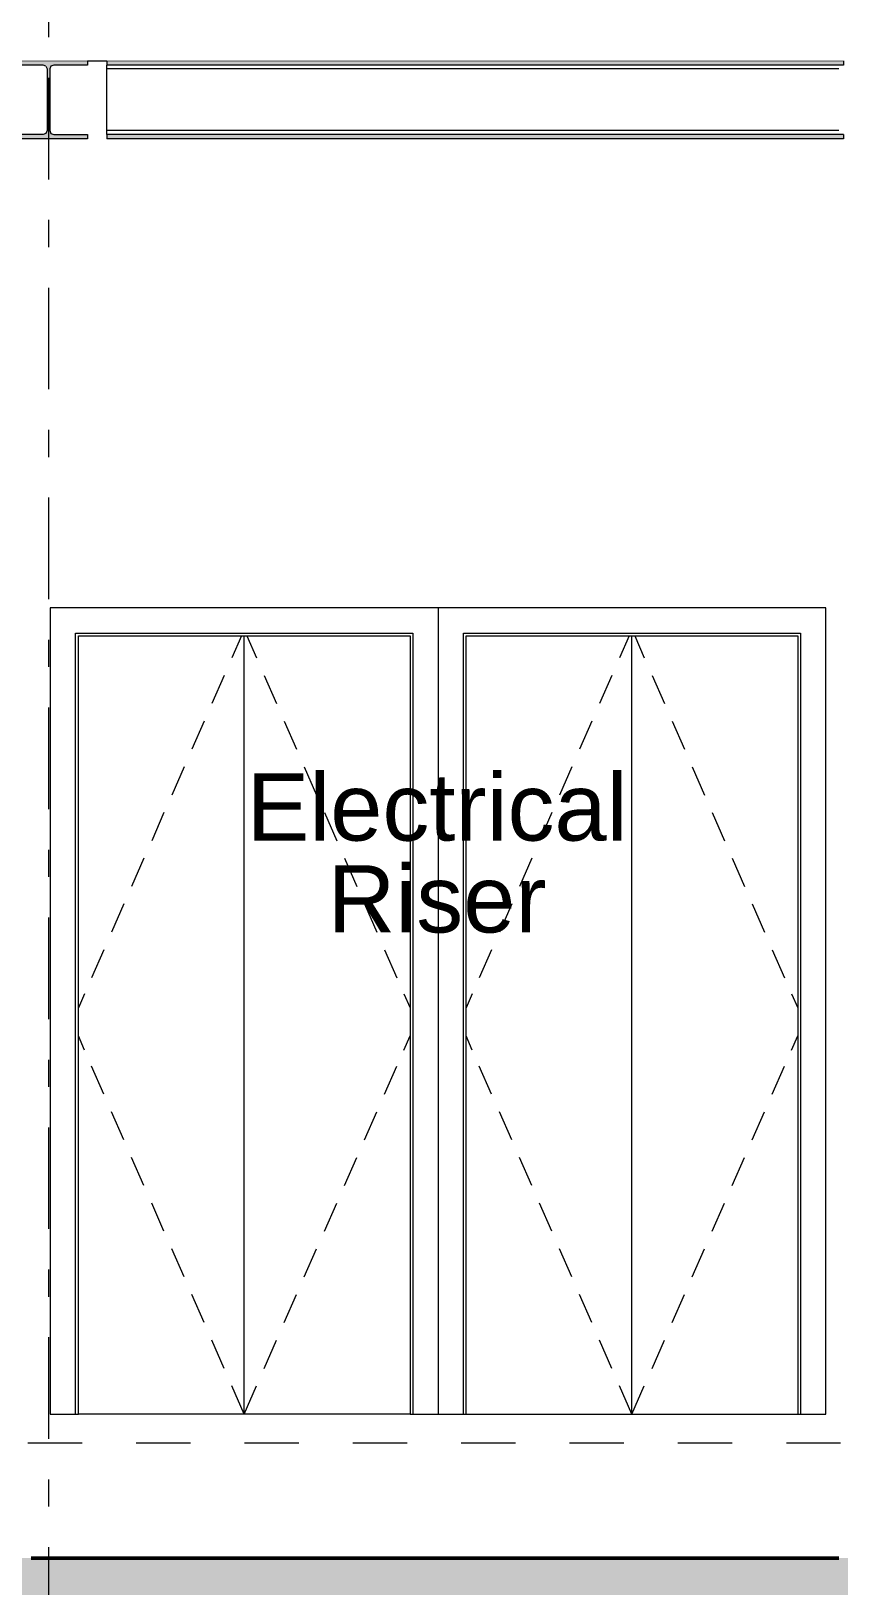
# Model space of a CAD drawing. Header units: millimetres. Extents: x -48147 to 1403542, y -455564 to 18123.
# Drawn here: x 1387801 to 1389905, y -442265 to -438215 of the extents above; entities that cross this region are included whole.
import ezdxf
from ezdxf.enums import TextEntityAlignment as Align

# ---------------------------------------------------------------- set-up
doc = ezdxf.new("R2010")
doc.units = ezdxf.units.MM
doc.header["$MEASUREMENT"] = 0
for name, pattern in [('Dashed', [2822.222233, 1411.111116, -1411.111116]), ('Double Dashed', [546.805537, 264.583325, -105.833328, 70.555556, -105.833328]), ('Wipeout_Contour', [1000, 0, -1000])]:
    doc.linetypes.add(name, pattern=pattern)
for name, color, linetype, lineweight, true_color in [('0_Pen_No__105', 7, 'Continuous', 15, 0xa6a6a6), ('A-230-M_FLOOR.IFC Import_Pen_No__109', 7, 'Continuous', 15, 0xa6a6a6), ('A-230-M_FLOOR.IFC Import_Pen_No__29', 7, 'Continuous', 50, 0x2a2a2a), ('New_A-15-MG_Structural_Grid_Phase_2_Pen_No__222', 7, 'Continuous', 13, 0x65af33), ('New_ArchiCAD Doors_Pen_No__63', 7, 'Continuous', 20, 0x606060)]:
    doc.layers.add(name, color=color, linetype=linetype, lineweight=lineweight, true_color=true_color)
for name, color, linetype in [('A-230-M_FLOOR.IFC Import', 7, 'Continuous'), ('New_A-15-MG_Structural_Grid_Phase_2', 7, 'Continuous'), ('New_A-25-M_Wall_Int', 7, 'Continuous'), ('New_ArchiCAD Doors', 7, 'Continuous'), ('S-280-M_STRUCT_FRAME.IFC Import', 7, 'Continuous')]:
    doc.layers.add(name, color=color, linetype=linetype)
for name, color, linetype, lineweight in [('A-230-M_FLOOR.IFC Import_Pen_No__89', 8, 'Continuous', 20), ('A-95-P_Text_1_50_GA_Pen_No__1', 7, 'Continuous', 13), ('New_ArchiCAD Doors_Pen_No__87', 8, 'Continuous', 20), ('S-280-M_STRUCT_FRAME.IFC Import_Pen_No__1', 7, 'Continuous', 13), ('S-280-M_STRUCT_FRAME.IFC Import_Pen_No__160', 5, 'Continuous', 200), ('S-280-M_STRUCT_FRAME.IFC Import_Pen_No__90', 8, 'Continuous', 20)]:
    doc.layers.add(name, color=color, linetype=linetype, lineweight=lineweight)
doc.styles.add('GENERATED_STYLE_2', font='')
doc.styles.get('GENERATED_STYLE_2').set_extended_font_data('Swis721 BT')

# ---------------------------------------------------------------- blocks, each defined once
blk = doc.blocks.new('Section Elem_77_1', base_point=(1418663.2, -449992.5))
at = {"color": 254, "linetype": 'Wipeout_Contour', "lineweight": 0, "ltscale": 11643391.00213869}
blk.add_wipeout([(1387832.6, -438303.5), (1387801.3, -438303.5), (1387801.3, -438484.7), (1387832.6, -438484.7), (1387839.8, -438481.7), (1387842.8, -438474.5), (1387842.8, -438313.7), (1387839.8, -438306.5)], dxfattribs=at).dxf.layer = 'New_A-25-M_Wall_Int'
blk = doc.blocks.new('Section Elem_80_1', base_point=(1418663.2, -449992.5))
at = {"color": 254, "linetype": 'Wipeout_Contour', "lineweight": 0, "ltscale": 5824794.299419648}
blk.add_wipeout([(1387917.3, -441817.5), (1387917.3, -439783.5), (1387851.3, -439717.5), (1387851.3, -441817.5)], dxfattribs=at).dxf.layer = 'New_ArchiCAD Doors'
at = {"color": 254, "linetype": 'Wipeout_Contour', "lineweight": 0, "ltscale": 5828393.269913035}
blk.add_wipeout([(1388861.3, -439717.5), (1388795.3, -439783.5), (1388795.3, -441817.5), (1388861.3, -441817.5)], dxfattribs=at).dxf.layer = 'New_ArchiCAD Doors'
at = {"color": 254, "linetype": 'Wipeout_Contour', "lineweight": 0, "ltscale": 5825342.820820101}
blk.add_wipeout([(1387851.3, -439717.5), (1387917.3, -439783.5), (1388795.3, -439783.5), (1388861.3, -439717.5)], dxfattribs=at).dxf.layer = 'New_ArchiCAD Doors'
at = {"layer": 'New_ArchiCAD Doors_Pen_No__63', "linetype": 'Continuous'}
for p, q in [((1387851.3, -439717.5), (1387851.3, -441817.5)), ((1388861.3, -439717.5), (1387851.3, -439717.5))]:
    blk.add_line(p, q, dxfattribs=at)
at = {"color": 254, "linetype": 'Wipeout_Contour', "lineweight": 0, "ltscale": 5824957.604873564}
blk.add_wipeout([(1387924.3, -439790.5), (1387917.3, -439790.5), (1387917.3, -441817.5), (1387924.3, -441817.5)], dxfattribs=at).dxf.layer = 'New_ArchiCAD Doors'
at = {"color": 254, "linetype": 'Wipeout_Contour', "lineweight": 0, "ltscale": 5828278.250554929}
blk.add_wipeout([(1388788.3, -439790.5), (1388788.3, -441817.5), (1388795.3, -441817.5), (1388795.3, -439790.5)], dxfattribs=at).dxf.layer = 'New_ArchiCAD Doors'
at = {"color": 254, "linetype": 'Wipeout_Contour', "lineweight": 0, "ltscale": 8738082.769791488}
blk.add_wipeout([(1387917.3, -439783.5), (1387917.3, -439790.5), (1387924.3, -439790.5), (1388788.3, -439790.5), (1388795.3, -439790.5), (1388795.3, -439783.5)], dxfattribs=at).dxf.layer = 'New_ArchiCAD Doors'
at = {"color": 254, "linetype": 'Wipeout_Contour', "lineweight": 0, "ltscale": 5825794.425977667}
blk.add_wipeout([(1387924.3, -441817.5), (1388356.3, -441817.5), (1388356.3, -439790.5), (1387924.3, -439790.5)], dxfattribs=at).dxf.layer = 'New_ArchiCAD Doors'
at = {"layer": 'New_ArchiCAD Doors_Pen_No__63', "linetype": 'Continuous'}
for p, q in [((1387917.3, -441817.5), (1387917.3, -439783.5)), ((1387924.3, -441817.5), (1387924.3, -439790.5)), ((1388304.1, -439893.6), (1388271.9, -439966.8)), ((1388251.8, -440012.6), (1388219.7, -440085.9)), ((1388199.6, -440131.7), (1388167.5, -440205)), ((1388147.4, -440250.7), (1388115.3, -440324)), ((1388095.2, -440369.8), (1388063.1, -440443.1)), ((1388043, -440488.9), (1388010.9, -440562.1)), ((1387990.8, -440607.9), (1387958.6, -440681.2)), ((1387940.4, -440722.8), (1387924.3, -440759.5)), ((1387940.4, -440869.3), (1387924.3, -440832.5)), ((1387990.8, -440984.2), (1387958.6, -440910.9)), ((1388043, -441103.2), (1388010.9, -441029.9)), ((1388095.2, -441222.3), (1388063.1, -441149)), ((1388147.4, -441341.3), (1388115.3, -441268.1)), ((1388199.6, -441460.4), (1388167.5, -441387.1)), ((1388251.8, -441579.4), (1388219.7, -441506.2)), ((1388304.1, -441698.5), (1388271.9, -441625.2)), ((1387851.3, -441817.5), (1387917.3, -441817.5)), ((1387917.3, -441817.5), (1387924.3, -441817.5))]:
    blk.add_line(p, q, dxfattribs=at)
at = {"color": 254, "linetype": 'Wipeout_Contour', "lineweight": 0, "ltscale": 5827441.405278336}
blk.add_wipeout([(1388356.3, -439790.5), (1388356.3, -441817.5), (1388788.3, -441817.5), (1388788.3, -439790.5)], dxfattribs=at).dxf.layer = 'New_ArchiCAD Doors'
at = {"layer": 'New_ArchiCAD Doors_Pen_No__63', "linetype": 'Continuous'}
for p, q in [((1387917.3, -439783.5), (1388795.3, -439783.5)), ((1388795.3, -439783.5), (1388795.3, -441817.5)), ((1387924.3, -439790.5), (1388788.3, -439790.5)), ((1388349.3, -439790.5), (1388324.1, -439847.8)), ((1388356.3, -441817.5), (1388356.3, -439790.5)), ((1388363.3, -439790.5), (1388388.4, -439847.8)), ((1388788.3, -439790.5), (1388788.3, -441817.5)), ((1388408.5, -439893.6), (1388440.6, -439966.8)), ((1388460.7, -440012.6), (1388492.8, -440085.9)), ((1388512.9, -440131.7), (1388545, -440205)), ((1388565.1, -440250.7), (1388597.3, -440324)), ((1388617.3, -440369.8), (1388649.5, -440443.1)), ((1388669.6, -440488.9), (1388701.7, -440562.1)), ((1388721.8, -440607.9), (1388753.9, -440681.2)), ((1388772.1, -440722.8), (1388788.3, -440759.5)), ((1388772.1, -440869.3), (1388788.3, -440832.5)), ((1388721.8, -440984.2), (1388753.9, -440910.9)), ((1388669.6, -441103.2), (1388701.7, -441029.9)), ((1388617.3, -441222.3), (1388649.5, -441149)), ((1388565.1, -441341.3), (1388597.3, -441268.1)), ((1388512.9, -441460.4), (1388545, -441387.1)), ((1388460.7, -441579.4), (1388492.8, -441506.2)), ((1388408.5, -441698.5), (1388440.6, -441625.2)), ((1388356.3, -441817.5), (1388324.1, -441744.3)), ((1388356.3, -441817.5), (1388388.4, -441744.3)), ((1388788.3, -441817.5), (1388795.3, -441817.5)), ((1388795.3, -441817.5), (1388861.3, -441817.5))]:
    blk.add_line(p, q, dxfattribs=at)
at = {"layer": 'New_ArchiCAD Doors_Pen_No__87', "linetype": 'Continuous'}
blk.add_line((1388788.3, -441817.5), (1387924.3, -441817.5), dxfattribs=at)
blk = doc.blocks.new('Section Elem_116_1', base_point=(1418663.2, -449992.5))
at = {"color": 254, "linetype": 'Wipeout_Contour', "lineweight": 0, "ltscale": 5828644.900307202}
blk.add_wipeout([(1388927.3, -441817.5), (1388927.3, -439783.5), (1388861.3, -439717.5), (1388861.3, -441817.5)], dxfattribs=at).dxf.layer = 'New_ArchiCAD Doors'
at = {"color": 254, "linetype": 'Wipeout_Contour', "lineweight": 0, "ltscale": 5832244.110302947}
blk.add_wipeout([(1389871.3, -439717.5), (1389805.3, -439783.5), (1389805.3, -441817.5), (1389871.3, -441817.5)], dxfattribs=at).dxf.layer = 'New_ArchiCAD Doors'
at = {"color": 254, "linetype": 'Wipeout_Contour', "lineweight": 0, "ltscale": 5829194.367659038}
blk.add_wipeout([(1388861.3, -439717.5), (1388927.3, -439783.5), (1389805.3, -439783.5), (1389871.3, -439717.5)], dxfattribs=at).dxf.layer = 'New_ArchiCAD Doors'
at = {"layer": 'New_ArchiCAD Doors_Pen_No__63', "linetype": 'Continuous'}
for p, q in [((1388861.3, -439717.5), (1388861.3, -441817.5)), ((1389871.3, -439717.5), (1388861.3, -439717.5)), ((1389871.3, -441817.5), (1389871.3, -439717.5))]:
    blk.add_line(p, q, dxfattribs=at)
at = {"color": 254, "linetype": 'Wipeout_Contour', "lineweight": 0, "ltscale": 5828808.199065997}
blk.add_wipeout([(1388934.3, -439790.5), (1388927.3, -439790.5), (1388927.3, -441817.5), (1388934.3, -441817.5)], dxfattribs=at).dxf.layer = 'New_ArchiCAD Doors'
at = {"color": 254, "linetype": 'Wipeout_Contour', "lineweight": 0, "ltscale": 5832129.065747146}
blk.add_wipeout([(1389798.3, -439790.5), (1389798.3, -441817.5), (1389805.3, -441817.5), (1389805.3, -439790.5)], dxfattribs=at).dxf.layer = 'New_ArchiCAD Doors'
at = {"color": 254, "linetype": 'Wipeout_Contour', "lineweight": 0, "ltscale": 8743860.044772595}
blk.add_wipeout([(1388927.3, -439783.5), (1388927.3, -439790.5), (1388934.3, -439790.5), (1389798.3, -439790.5), (1389805.3, -439790.5), (1389805.3, -439783.5)], dxfattribs=at).dxf.layer = 'New_ArchiCAD Doors'
at = {"color": 254, "linetype": 'Wipeout_Contour', "lineweight": 0, "ltscale": 5829645.075887957}
blk.add_wipeout([(1388934.3, -441817.5), (1389366.3, -441817.5), (1389366.3, -439790.5), (1388934.3, -439790.5)], dxfattribs=at).dxf.layer = 'New_ArchiCAD Doors'
at = {"layer": 'New_ArchiCAD Doors_Pen_No__63', "linetype": 'Continuous'}
for p, q in [((1388927.3, -441817.5), (1388927.3, -439783.5)), ((1388934.3, -441817.5), (1388934.3, -439790.5)), ((1389314.1, -439893.6), (1389281.9, -439966.8)), ((1389261.8, -440012.6), (1389229.7, -440085.9)), ((1389209.6, -440131.7), (1389177.5, -440205)), ((1389157.4, -440250.7), (1389125.3, -440324)), ((1389105.2, -440369.8), (1389073.1, -440443.1)), ((1389053, -440488.9), (1389020.9, -440562.1)), ((1389000.8, -440607.9), (1388968.6, -440681.2)), ((1388950.4, -440722.8), (1388934.3, -440759.5)), ((1388950.4, -440869.3), (1388934.3, -440832.5)), ((1389000.8, -440984.2), (1388968.6, -440910.9)), ((1389053, -441103.2), (1389020.9, -441029.9)), ((1389105.2, -441222.3), (1389073.1, -441149)), ((1389157.4, -441341.3), (1389125.3, -441268.1)), ((1389209.6, -441460.4), (1389177.5, -441387.1)), ((1389261.8, -441579.4), (1389229.7, -441506.2)), ((1389314.1, -441698.5), (1389281.9, -441625.2)), ((1388861.3, -441817.5), (1388927.3, -441817.5)), ((1388927.3, -441817.5), (1388934.3, -441817.5))]:
    blk.add_line(p, q, dxfattribs=at)
at = {"color": 254, "linetype": 'Wipeout_Contour', "lineweight": 0, "ltscale": 5831292.164800462}
blk.add_wipeout([(1389366.3, -439790.5), (1389366.3, -441817.5), (1389798.3, -441817.5), (1389798.3, -439790.5)], dxfattribs=at).dxf.layer = 'New_ArchiCAD Doors'
at = {"layer": 'New_ArchiCAD Doors_Pen_No__63', "linetype": 'Continuous'}
for p, q in [((1388927.3, -439783.5), (1389805.3, -439783.5)), ((1389805.3, -439783.5), (1389805.3, -441817.5)), ((1388934.3, -439790.5), (1389798.3, -439790.5)), ((1389359.3, -439790.5), (1389334.1, -439847.8)), ((1389366.3, -441817.5), (1389366.3, -439790.5)), ((1389373.3, -439790.5), (1389398.4, -439847.8)), ((1389798.3, -439790.5), (1389798.3, -441817.5)), ((1389418.5, -439893.6), (1389450.6, -439966.8)), ((1389470.7, -440012.6), (1389502.8, -440085.9)), ((1389522.9, -440131.7), (1389555, -440205)), ((1389575.1, -440250.7), (1389607.3, -440324)), ((1389627.3, -440369.8), (1389659.5, -440443.1)), ((1389679.6, -440488.9), (1389711.7, -440562.1)), ((1389731.8, -440607.9), (1389763.9, -440681.2)), ((1389782.1, -440722.8), (1389798.3, -440759.5)), ((1389782.1, -440869.3), (1389798.3, -440832.5)), ((1389731.8, -440984.2), (1389763.9, -440910.9)), ((1389679.6, -441103.2), (1389711.7, -441029.9)), ((1389627.3, -441222.3), (1389659.5, -441149)), ((1389575.1, -441341.3), (1389607.3, -441268.1)), ((1389522.9, -441460.4), (1389555, -441387.1)), ((1389470.7, -441579.4), (1389502.8, -441506.2)), ((1389418.5, -441698.5), (1389450.6, -441625.2)), ((1389366.3, -441817.5), (1389334.1, -441744.3)), ((1389366.3, -441817.5), (1389398.4, -441744.3)), ((1389798.3, -441817.5), (1389805.3, -441817.5)), ((1389805.3, -441817.5), (1389871.3, -441817.5))]:
    blk.add_line(p, q, dxfattribs=at)
at = {"layer": 'New_ArchiCAD Doors_Pen_No__87', "linetype": 'Continuous'}
blk.add_line((1388934.3, -441817.5), (1389798.3, -441817.5), dxfattribs=at)
blk = doc.blocks.new('Section Elem_289_1', base_point=(1418663.2, -449992.5))
at = {"layer": 'S-280-M_STRUCT_FRAME.IFC Import_Pen_No__160', "linetype": 'Continuous', "lineweight": 0, "true_color": 0x00007f}
blk.add_hatch(color=176, dxfattribs=at).paths.add_polyline_path([(1387948.2, -438495.7), (1387948.2, -438484.7), (1387860.2, -438484.7), (1387853, -438481.7), (1387850, -438474.5), (1387850, -438313.7), (1387853, -438306.5), (1387860.2, -438303.5), (1387948.2, -438303.5), (1387948.2, -438292.5), (1387744.6, -438292.5), (1387744.6, -438303.5), (1387832.6, -438303.5), (1387839.8, -438306.5), (1387842.8, -438313.7), (1387842.8, -438474.5), (1387839.8, -438481.7), (1387832.6, -438484.7), (1387744.6, -438484.7), (1387744.6, -438495.7)])
at = {"layer": 'S-280-M_STRUCT_FRAME.IFC Import_Pen_No__1', "linetype": 'Continuous'}
for p, q in [((1387744.6, -438292.5), (1387744.6, -438303.5)), ((1387801.3, -438292.5), (1387748.1, -438292.5)), ((1387948.2, -438292.5), (1387801.3, -438292.5)), ((1387948.2, -438292.5), (1387948.2, -438303.5)), ((1387744.6, -438484.7), (1387744.6, -438495.7)), ((1387948.2, -438484.7), (1387948.2, -438495.7)), ((1387948.2, -438495.7), (1387744.6, -438495.7))]:
    blk.add_line(p, q, dxfattribs=at)
at = {"layer": 'S-280-M_STRUCT_FRAME.IFC Import_Pen_No__1', "linetype": 'Continuous', "flags": 128}
for points in [[(1387839.8, -438306.5), (1387832.6, -438303.5), (1387744.6, -438303.5)], [(1387839.8, -438306.5), (1387842.8, -438313.7), (1387842.8, -438474.5), (1387839.8, -438481.7)], [(1387853, -438306.5), (1387850, -438313.7), (1387850, -438474.5), (1387853, -438481.7)], [(1387948.2, -438303.5), (1387860.2, -438303.5), (1387853, -438306.5)], [(1387839.8, -438481.7), (1387832.6, -438484.7), (1387744.6, -438484.7)], [(1387853, -438481.7), (1387860.2, -438484.7), (1387948.2, -438484.7)]]:
    blk.add_lwpolyline(points, dxfattribs=at)
blk = doc.blocks.new('Section Elem_296_1', base_point=(1418663.2, -449992.5))
at = {"color": 254, "linetype": 'Wipeout_Contour', "lineweight": 0, "ltscale": 5826085.523899014}
blk.add_wipeout([(1387998.3, -438481.7), (1387998.3, -438484.7), (1389905.2, -438484.7), (1389905.2, -438481.7)], dxfattribs=at).dxf.layer = 'S-280-M_STRUCT_FRAME.IFC Import'
at = {"color": 254, "linetype": 'Wipeout_Contour', "lineweight": 0, "ltscale": 5826079.382431559}
blk.add_wipeout([(1387998.3, -438474.5), (1387998.3, -438481.7), (1389905.2, -438481.7), (1389905.2, -438474.5)], dxfattribs=at).dxf.layer = 'S-280-M_STRUCT_FRAME.IFC Import'
at = {"layer": 'S-280-M_STRUCT_FRAME.IFC Import_Pen_No__1', "linetype": 'Continuous'}
blk.add_line((1389917.3, -438495.7), (1387998.3, -438495.7), dxfattribs=at)
at = {"color": 254, "linetype": 'Wipeout_Contour', "lineweight": 0, "ltscale": 5825978.240586435}
blk.add_wipeout([(1387998.3, -438313.7), (1387998.3, -438474.5), (1389905.2, -438474.5), (1389905.2, -438313.7)], dxfattribs=at).dxf.layer = 'S-280-M_STRUCT_FRAME.IFC Import'
at = {"layer": 'S-280-M_STRUCT_FRAME.IFC Import_Pen_No__160', "linetype": 'Continuous', "lineweight": 0, "true_color": 0x00007f}
blk.add_hatch(color=176, dxfattribs=at).paths.add_polyline_path([(1389917.3, -438484.7), (1387998.3, -438484.7), (1387998.3, -438495.7), (1389917.3, -438495.7)])
at = {"layer": 'S-280-M_STRUCT_FRAME.IFC Import_Pen_No__1', "linetype": 'Continuous'}
for p, q in [((1387998.3, -438484.7), (1387998.3, -438495.7)), ((1389917.3, -438484.7), (1387998.3, -438484.7)), ((1389917.3, -438484.7), (1389917.3, -438495.7))]:
    blk.add_line(p, q, dxfattribs=at)
at = {"layer": 'S-280-M_STRUCT_FRAME.IFC Import_Pen_No__90', "linetype": 'Continuous'}
for p, q in [((1387998.3, -438481.7), (1387998.3, -438474.5)), ((1389905.2, -438474.5), (1387998.3, -438474.5)), ((1387998.3, -438484.7), (1387998.3, -438481.7))]:
    blk.add_line(p, q, dxfattribs=at)
at = {"color": 254, "linetype": 'Wipeout_Contour', "lineweight": 0, "ltscale": 5825877.1002698}
blk.add_wipeout([(1387998.3, -438313.7), (1389905.2, -438313.7), (1389905.2, -438306.5), (1387998.3, -438306.5)], dxfattribs=at).dxf.layer = 'S-280-M_STRUCT_FRAME.IFC Import'
at = {"color": 254, "linetype": 'Wipeout_Contour', "lineweight": 0, "ltscale": 5825870.961220807}
blk.add_wipeout([(1387998.3, -438306.5), (1389905.2, -438306.5), (1389905.2, -438303.5), (1387998.3, -438303.5)], dxfattribs=at).dxf.layer = 'S-280-M_STRUCT_FRAME.IFC Import'
at = {"layer": 'S-280-M_STRUCT_FRAME.IFC Import_Pen_No__160', "linetype": 'Continuous', "lineweight": 0, "true_color": 0x00007f}
blk.add_hatch(color=176, dxfattribs=at).paths.add_polyline_path([(1387998.3, -438292.5), (1387998.3, -438303.5), (1389917.3, -438303.5), (1389917.3, -438292.5)])
at = {"layer": 'S-280-M_STRUCT_FRAME.IFC Import_Pen_No__1', "linetype": 'Continuous'}
for p, q in [((1387998.3, -438292.5), (1387998.3, -438303.5)), ((1389905.2, -438292.5), (1387998.3, -438292.5)), ((1389917.3, -438303.5), (1387998.3, -438303.5)), ((1389917.3, -438292.5), (1389905.2, -438292.5)), ((1389917.3, -438292.5), (1389917.3, -438303.5))]:
    blk.add_line(p, q, dxfattribs=at)
at = {"layer": 'S-280-M_STRUCT_FRAME.IFC Import_Pen_No__90', "linetype": 'Continuous'}
for p, q in [((1387998.3, -438306.5), (1387998.3, -438303.5)), ((1387998.3, -438313.7), (1387998.3, -438306.5)), ((1387998.3, -438474.5), (1387998.3, -438313.7)), ((1389905.2, -438313.7), (1387998.3, -438313.7))]:
    blk.add_line(p, q, dxfattribs=at)
blk = doc.blocks.new('Section Elem_438_1', base_point=(1418663.2, -449992.5))
at = {"color": 254, "linetype": 'Wipeout_Contour', "lineweight": 0, "ltscale": 5811732.559516553}
blk.add_wipeout([(1393658.2, -442342.5), (1393658.2, -442192.5), (1374305.2, -442192.5), (1374305.2, -442342.5)], dxfattribs=at).dxf.layer = 'A-230-M_FLOOR.IFC Import'
at = {"layer": 'A-230-M_FLOOR.IFC Import_Pen_No__109', "linetype": 'Continuous'}
h = blk.add_hatch(dxfattribs=at)
h.set_pattern_fill('Lightweight_Concrete_0001', color=256, style=0, pattern_type=2)
h.set_pattern_definition([(0, (1418663.25, -449992.53), (0, 389.7114), [24.375, -200.625]), (0, (1418775.75, -449797.67), (0, 389.7114), [24.375, -200.625]), (60, (1418663.25, -449992.53), (-337.5, 194.8557), [24.375, -200.625]), (60, (1418888.25, -449992.53), (-337.5, 194.8557), [24.375, -200.625]), (120, (1418687.62, -449992.53), (337.5, 194.8557), [24.375, -200.625]), (120, (1418912.62, -449992.53), (337.5, 194.8557), [24.375, -200.625]), (0, (1418663.25, -449955.03), (0, 75), [0, -75, 0, -112.5]), (45, (1418700.75, -449955.03), (-53.03301, 53.03301), [0, -56.25, 0, -93.75])])
h.paths.add_polyline_path([(1393658.2, -442342.5), (1393658.2, -442192.5), (1374305.2, -442192.5), (1374305.2, -442342.5)])
at = {"layer": 'A-230-M_FLOOR.IFC Import_Pen_No__29', "linetype": 'Continuous'}
blk.add_line((1389905.2, -442192.5), (1387801.3, -442192.5), dxfattribs=at)
blk = doc.blocks.new('Section Elem_439_1', base_point=(1418663.2, -449992.5))
at = {"color": 254, "linetype": 'Wipeout_Contour', "lineweight": 0, "ltscale": 5825435.330923744}
blk.add_wipeout([(1387748.1, -438292.5), (1389982.1, -438292.5), (1389982.1, -438142.5), (1387748.1, -438142.5)], dxfattribs=at).dxf.layer = 'A-230-M_FLOOR.IFC Import'
at = {"layer": 'A-230-M_FLOOR.IFC Import_Pen_No__89', "linetype": 'Continuous'}
blk.add_line((1387948.2, -438292.5), (1387998.3, -438292.5), dxfattribs=at)
blk = doc.blocks.new('Standard grid marker[2]_1', base_point=(1387846.3, -428587.9))
at = {"layer": 'New_A-15-MG_Structural_Grid_Phase_2_Pen_No__222', "linetype": 'Double Dashed'}
blk.add_line((1387846.3, -429587.9), (1387846.3, -452992.5), dxfattribs=at)
at = {"layer": 'New_A-15-MG_Structural_Grid_Phase_2_Pen_No__222', "style": 'GENERATED_STYLE_2'}
for tag, p in [('AC_MarkerText_1_0', (1387846.3, -428318.6)), ('AC_MarkerText_1_1', (1387846.3, -454223.2))]:
    blk.add_attdef(tag, text='', height=175, rotation=360, dxfattribs=at).set_placement(p, align=Align.MIDDLE_CENTER)
blk = doc.blocks.new('S-22 Building Section_STORY_MARKER', base_point=(1418663.2, -449992.5))
at = {"layer": '0_Pen_No__105', "linetype": 'Dashed', "ltscale": 0.1}
blk.add_line((1369166.1, -441892.5), (1399880.2, -441892.5), dxfattribs=at)

msp = doc.modelspace()

# ---------------------------------------------------------------- block references
at = {"layer": 'A-230-M_FLOOR.IFC Import'}
msp.add_blockref('Section Elem_438_1', (1418663.2, -449992.5), dxfattribs=at)
at = {"layer": 'New_A-25-M_Wall_Int'}
msp.add_blockref('Section Elem_77_1', (1418663.2, -449992.5), dxfattribs=at)
at = {"layer": 'New_ArchiCAD Doors'}
msp.add_blockref('Section Elem_80_1', (1418663.2, -449992.5), dxfattribs=at)
at = {"layer": 'S-280-M_STRUCT_FRAME.IFC Import'}
msp.add_blockref('Section Elem_296_1', (1418663.2, -449992.5), dxfattribs=at)

# ---------------------------------------------------------------- next in the draw order: block references
at = {"layer": 'New_ArchiCAD Doors'}
msp.add_blockref('Section Elem_116_1', (1418663.2, -449992.5), dxfattribs=at)
at = {"layer": 'S-280-M_STRUCT_FRAME.IFC Import'}
msp.add_blockref('Section Elem_289_1', (1418663.2, -449992.5), dxfattribs=at)

# ---------------------------------------------------------------- next in the draw order: block references
at = {"layer": 'A-230-M_FLOOR.IFC Import'}
msp.add_blockref('Section Elem_439_1', (1418663.2, -449992.5), dxfattribs=at)

# ---------------------------------------------------------------- next in the draw order: texts
at = {"layer": 'A-95-P_Text_1_50_GA_Pen_No__1', "linetype": 'Continuous', "insert": (1388858.8, -440148.8), "char_height": 175, "width": 3634.245, "attachment_point": 2, "line_spacing_factor": 0.820315, "style": 'GENERATED_STYLE_2'}
msp.add_mtext('\\A1;{\\fSwis721 BT|b0|i0|c0|p34;Electrical\\P\\fSwis721 BT|b0|i0|c0|p34;Riser}', dxfattribs=at)

# ---------------------------------------------------------------- next in the draw order: block references
at = {"layer": 'New_A-15-MG_Structural_Grid_Phase_2', "color": 8, "linetype": 'Continuous', "lineweight": 15}
msp.add_blockref('Standard grid marker[2]_1', (1387846.3, -428587.9), dxfattribs=at)

# ---------------------------------------------------------------- next in the draw order: block references
at = {"linetype": 'Continuous', "lineweight": 0}
msp.add_blockref('S-22 Building Section_STORY_MARKER', (1418663.2, -449992.5), dxfattribs=at)

doc.saveas('drawing.dxf')
